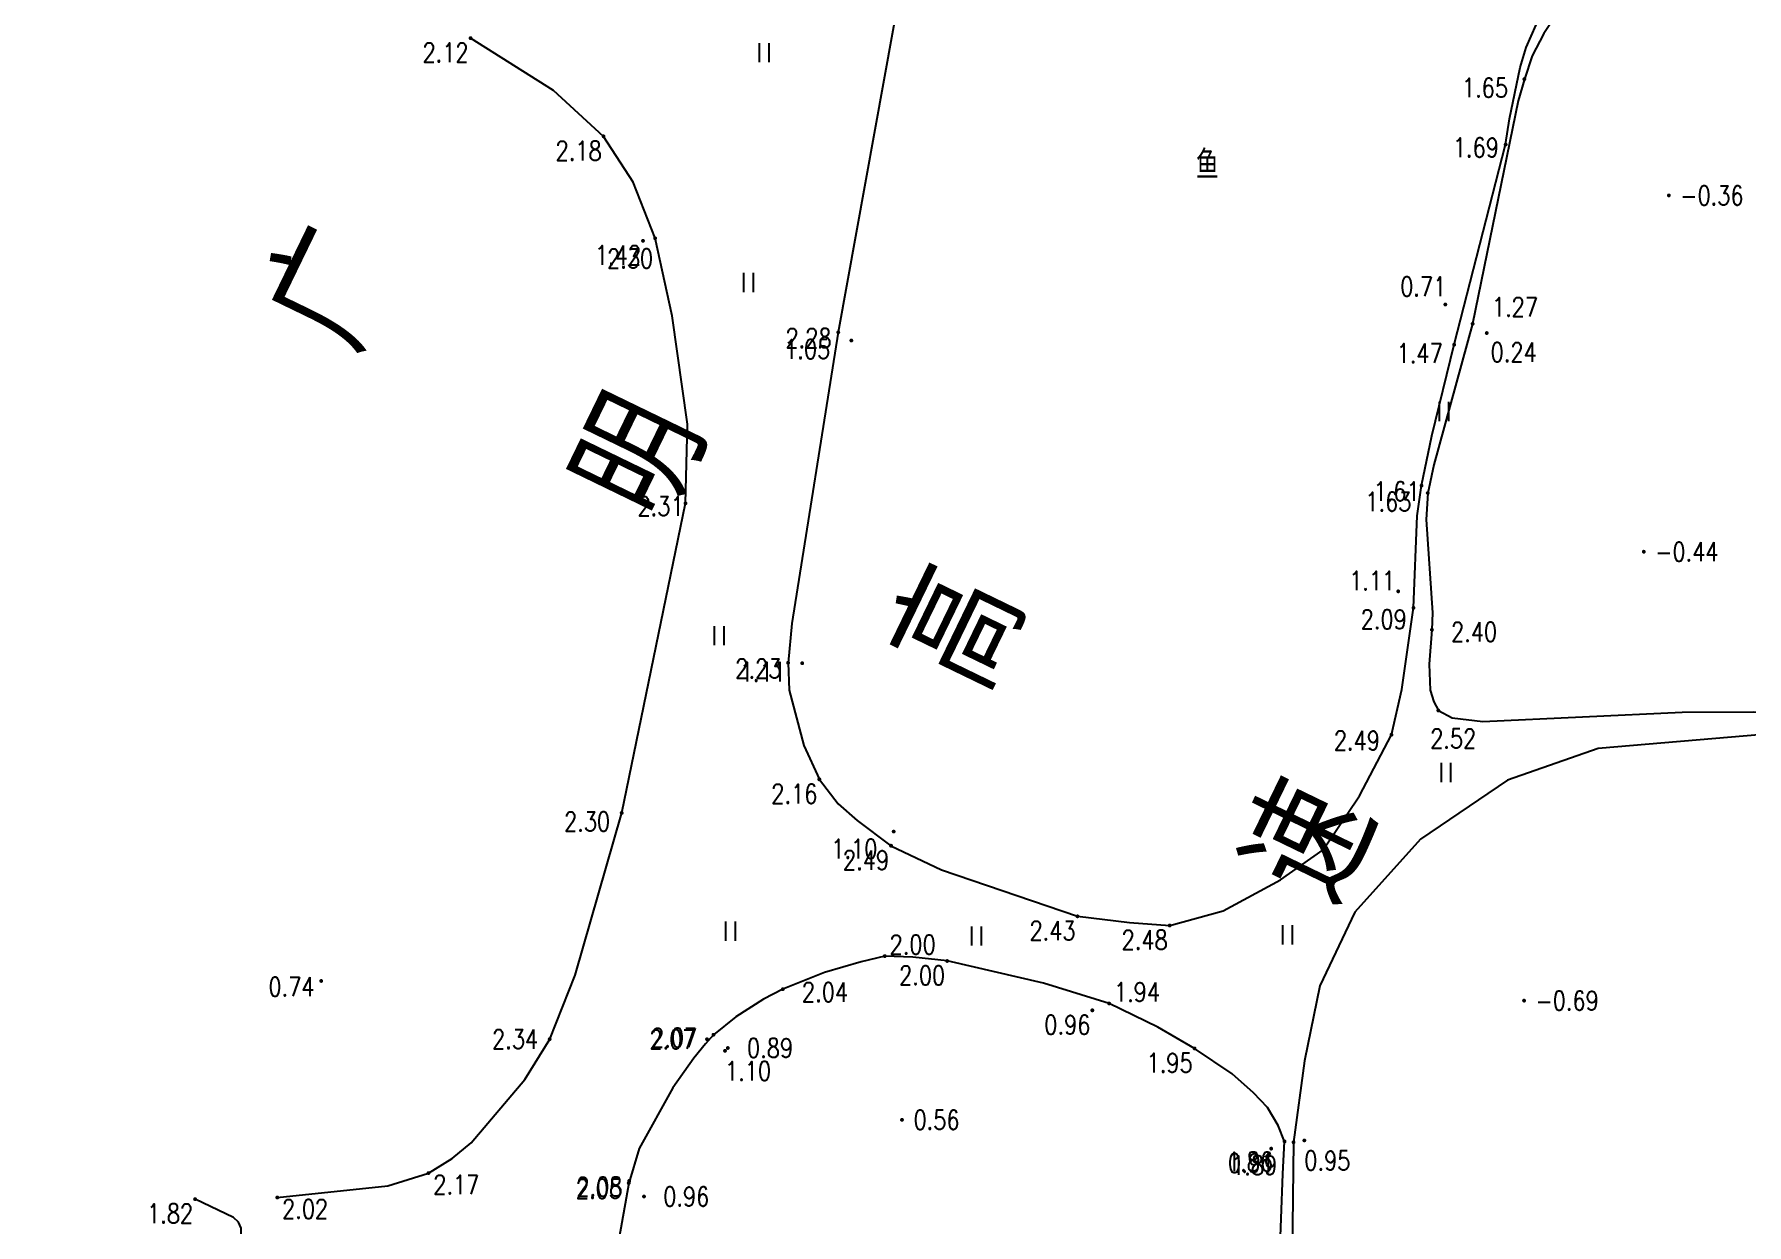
# Model space of a CAD drawing. Extents: x 500064 to 501389, y 2542464 to 2545400.
# Drawn here: x 500636.2 to 500725.4, y 2543759.3 to 2543821.3 of the extents above; entities that cross this region are included whole.
import ezdxf
from ezdxf.enums import TextEntityAlignment as Align

# ---------------------------------------------------------------- set-up
doc = ezdxf.new("R2010")
doc.units = 0
doc.header["$LTSCALE"] = 0.5
doc.layers.get('0').update_dxf_attribs({"linetype": 'CONTINUOUS', "lineweight": 5})
for name, color, linetype in [('0-文字', 7, 'CONTINUOUS'), ('GCD', 8, 'CONTINUOUS'), ('地形图', 8, 'CONTINUOUS')]:
    doc.layers.add(name, color=color, linetype=linetype)
doc.styles.add('HZ', font='romans.shx', dxfattribs={"width": 0.8, "bigfont": 'hztxt.shx'})
doc.styles.get("Standard").update_dxf_attribs({"font": 'simplex1.shx', "width": 0.7, "bigfont": 'hztxt.shx'})
doc.linetypes.add('10421', pattern='A,2,[150,AAA.SHX,S=1,R=0,X=0,Y=1],1e-11', length=2)

# ---------------------------------------------------------------- blocks, each defined once
blk = doc.blocks.new('GC200')
at = {"linetype": 'Continuous', "const_width": 0.2, "flags": 128}
blk.add_lwpolyline([(-0.1, 0, 1), (0.1, 0, 1)], format="xyb", close=True, dxfattribs=at)
blk = doc.blocks.new('gc121')
for p, q in [((-0.5, -1), (-0.5, 1)), ((0.5, -1), (0.5, 1))]:
    blk.add_line(p, q)

msp = doc.modelspace()

# ---------------------------------------------------------------- linework, layer by layer
at = {"layer": '地形图', "linetype": '10421', "flags": 128}
for points in [[(500782.837, 2543908.519), (500769.267, 2543914.156), (500759.448, 2543918.218), (500747.754, 2543922.636), (500731.638, 2543928.238), (500723.025, 2543931.205), (500718.091, 2543932.677), (500714.309, 2543933.416), (500710.854, 2543933.908), (500705.394, 2543933.718), (500704.586, 2543933.567), (500704.036, 2543933.345), (500703.351, 2543932.803), (500702.931, 2543932.236), (500699.34, 2543925.43), (500698.681, 2543923.504), (500698.329, 2543921.661), (500697.882, 2543915.109), (500697.503, 2543912.896), (500696.412, 2543910.968), (500696.412, 2543910.968), (500695.996, 2543909.971), (500695.626, 2543908.937), (500692.709, 2543898.328), (500692.494, 2543897.826), (500692.126, 2543897.393), (500691.791, 2543897.228), (500691.385, 2543897.161), (500688.865, 2543898.289), (500688.534, 2543898.318), (500688.314, 2543898.228), (500688.094, 2543898.059), (500687.957, 2543897.72), (500686.676, 2543894.787), (500686.137, 2543892.95), (500682.554, 2543876.417), (500680.625, 2543868.606), (500680.552, 2543867.873), (500680.527, 2543866.936), (500680.698, 2543865.124), (500682.727, 2543859.589), (500684.146, 2543853.685), (500684.282, 2543853.434), (500684.408, 2543853.246), (500684.748, 2543853.19), (500685.177, 2543853.325), (500686.2, 2543854.046), (500686.519, 2543854.161), (500686.813, 2543854.174), (500687.028, 2543854.131), (500687.274, 2543854.03), (500689.014, 2543852.719), (500689.126, 2543852.515), (500689.157, 2543852.273), (500689.14, 2543851.86), (500688.824, 2543851.52), (500688.784, 2543851.339), (500688.943, 2543851.137), (500690.061, 2543850.526), (500694.718, 2543848.384), (500698.217, 2543846.85), (500701.658, 2543845.59), (500706.487, 2543844.06), (500708.414, 2543843.56), (500711.042, 2543842.943), (500712.149, 2543842.569), (500713.198, 2543841.978), (500715.468, 2543840.063), (500716.166, 2543839.618), (500718.788, 2543838.246), (500719.556, 2543838.034), (500720.098, 2543837.957), (500720.683, 2543838.182), (500721.777, 2543839.268), (500721.989, 2543839.406), (500722.214, 2543839.465), (500722.534, 2543839.325), (500723.074, 2543838.856), (500723.144, 2543838.557), (500723.099, 2543838.203), (500722.168, 2543836.854), (500722.022, 2543836.307), (500722.142, 2543835.721), (500722.898, 2543834.415), (500723.107, 2543833.603), (500723.034, 2543833.074), (500722.849, 2543832.56), (500720.732, 2543828.454), (500719.81, 2543826.954), (500715.983, 2543822.988), (500715.399, 2543822.275), (500714.785, 2543821.366), (500714.171, 2543820.203), (500713.769, 2543819), (500713.447, 2543817.861), (500711.077, 2543806.253), (500709.061, 2543798.909), (500708.737, 2543797.435), (500708.659, 2543796.053), (500708.982, 2543791.195), (500708.956, 2543790.31), (500708.819, 2543788.518), (500708.858, 2543787.16), (500709.059, 2543786.558), (500709.29, 2543786.106), (500710.006, 2543785.717), (500711.614, 2543785.53), (500721.985, 2543786.026), (500725.684, 2543786.032), (500728.96, 2543785.823), (500730.891, 2543785.62), (500732.685, 2543785.311), (500733.942, 2543784.974), (500734.84, 2543784.623), (500741.462, 2543780.571), (500742.293, 2543779.925), (500743.017, 2543779.257), (500743.986, 2543777.996), (500745.283, 2543776.801), (500746.93, 2543775.811), (500750.254, 2543774.151), (500751.961, 2543773.577), (500760.078, 2543771.712), (500763.514, 2543770.807), (500764.925, 2543770.597), (500766.606, 2543770.408), (500772.834, 2543770.224), (500774.212, 2543770.319), (500777.615, 2543771.127), (500778.264, 2543771.169), (500779.036, 2543771.175), (500779.912, 2543770.964), (500780.304, 2543770.936), (500781.199, 2543771.1), (500783.614, 2543771.535), (500784.069, 2543771.765), (500784.49, 2543772.065), (500784.957, 2543772.577), (500785.294, 2543773.071), (500790.547, 2543783.684), (500792.054, 2543786.357), (500794.851, 2543790.521), (500795.465, 2543791.814), (500795.635, 2543792.569), (500795.727, 2543793.631), (500795.438, 2543794.233), (500794.82, 2543794.75), (500792.948, 2543795.171), (500792.798, 2543795.312), (500792.74, 2543795.437), (500792.745, 2543795.715), (500792.855, 2543795.954), (500795.917, 2543800.986), (500802.525, 2543813.48), (500803.517, 2543815.748), (500803.846, 2543817.688), (500803.975, 2543820.637), (500804.441, 2543824.387), (500804.695, 2543825.516), (500805.172, 2543827.455), (500811.764, 2543850.604), (500812.601, 2543853.513), (500817.328, 2543866.853), (500817.801, 2543868.77), (500817.657, 2543870.104), (500817.288, 2543871.053), (500815.749, 2543872.431), (500814.698, 2543873.094), (500810.743, 2543874.302), (500797.755, 2543877.778), (500795.376, 2543878.551), (500794.125, 2543879.295), (500793.424, 2543880.265), (500793.37, 2543881.614), (500793.505, 2543883.191), (500793.773, 2543891.762), (500793.495, 2543894.489), (500793.139, 2543896.894), (500790.282, 2543902.612), (500789.191, 2543904.296), (500788.009, 2543905.52), (500786.576, 2543906.451)], [(500683.421, 2543777.802), (500690.497, 2543775.382), (500693.208, 2543775.065), (500695.297, 2543774.904), (500698.083, 2543775.66), (500701.063, 2543777.291), (500703.284, 2543778.854), (500705.179, 2543781.657), (500706.848, 2543784.842), (500707.396, 2543787.194), (500707.997, 2543791.453), (500708.195, 2543796.24), (500708.415, 2543797.824), (500708.943, 2543800.418), (500710.116, 2543805.165), (500712.796, 2543815.584), (500712.99, 2543816.926), (500713.547, 2543819.606), (500713.866, 2543820.643), (500714.385, 2543821.816), (500714.619, 2543822.662), (500714.619, 2543822.662), (500715.86, 2543827.829), (500716.276, 2543830.076), (500716.354, 2543831.818), (500716.231, 2543833.813), (500715.781, 2543836.763), (500715.58, 2543837.691), (500714.832, 2543838.994), (500714.126, 2543839.721), (500713.459, 2543840.165), (500710.994, 2543841.231), (500699.344, 2543845.328), (500698.125, 2543845.482), (500696.664, 2543845.519), (500695.356, 2543845.392), (500693.728, 2543845.109), (500691.71, 2543844.328), (500689.726, 2543843.458), (500688.024, 2543842.515), (500686.801, 2543841.577), (500686.039, 2543840.758), (500685.342, 2543839.074), (500682.23, 2543828.046), (500681.345, 2543824.131), (500678.037, 2543805.806), (500675.611, 2543790.638), (500675.425, 2543788.589), (500675.478, 2543787.168), (500676.237, 2543784.273), (500677.051, 2543782.518), (500678.028, 2543781.246), (500679.021, 2543780.372), (500680.783, 2543779.062)], [(500706.529, 2543720.979), (500708.174, 2543720.499), (500709.745, 2543720.177), (500720.746, 2543719.883), (500722.586, 2543719.769), (500726.647, 2543719.513), (500732.644, 2543719.164), (500735.919, 2543718.846), (500738.058, 2543718.589), (500743.408, 2543717.631), (500744.995, 2543717.413), (500746.995, 2543717.201), (500760.419, 2543716.522), (500763.621, 2543716.181), (500769.344, 2543715.367), (500772.08, 2543715.103), (500772.748, 2543715.047), (500775.744, 2543715.105), (500778.164, 2543715.136), (500781.92, 2543715.039), (500784.234, 2543714.894), (500787, 2543714.575), (500787.895, 2543714.373), (500790.184, 2543713.683), (500791.043, 2543713.628), (500791.708, 2543713.781), (500792.15, 2543713.917), (500793.549, 2543714.617), (500794.534, 2543715.245), (500795.468, 2543716.071), (500796.661, 2543717.913), (500797.732, 2543720.091), (500798.372, 2543722.062), (500799.374, 2543727.125), (500800.126, 2543729.72), (500800.858, 2543732.095), (500803.447, 2543737.175), (500803.892, 2543738.504), (500804.137, 2543739.393), (500804.163, 2543740.655), (500804.022, 2543741.342), (500803.417, 2543742.995), (500803.246, 2543743.756), (500803.486, 2543750.691), (500803.476, 2543753.099), (500803.333, 2543755.106), (500803.006, 2543758.988), (500801.799, 2543760.973), (500800.188, 2543762.985), (500798.626, 2543764.274), (500795.442, 2543766.112), (500791.489, 2543768.134), (500788.471, 2543769.48), (500786.047, 2543770.907), (500785.534, 2543771.145), (500785.248, 2543771.214), (500784.991, 2543771.265), (500784.531, 2543771.256), (500784.049, 2543771.205), (500780.566, 2543770.502), (500777.837, 2543770.36), (500776.815, 2543770.187), (500776.335, 2543770.037), (500776.061, 2543769.914), (500775.536, 2543769.527), (500774.206, 2543767.977), (500773.884, 2543767.775), (500773.604, 2543767.688), (500773.051, 2543767.682), (500772.585, 2543767.729), (500755.788, 2543771.432), (500753.106, 2543772.135), (500749.477, 2543773.358), (500747.533, 2543774.108), (500745.86, 2543774.842), (500743.173, 2543776.386), (500742.52, 2543777.176), (500741.244, 2543779.813), (500740.76, 2543780.342), (500739.958, 2543780.89), (500736.777, 2543782.714), (500735.567, 2543783.254), (500734.871, 2543783.505), (500730.206, 2543784.607), (500728.934, 2543784.815), (500727.916, 2543784.906), (500726.198, 2543784.855), (500717.617, 2543784.129), (500712.892, 2543782.483), (500708.354, 2543779.408), (500704.932, 2543775.605), (500703.125, 2543771.764), (500702.321, 2543767.851), (500701.748, 2543763.612), (500701.6, 2543752.054), (500701.232, 2543748.217), (500700.381, 2543742.743), (500698.005, 2543732.182), (500697.874, 2543731.287), (500697.885, 2543730.639), (500697.99, 2543729.51), (500698.254, 2543728.338), (500698.633, 2543727.528), (500699.554, 2543726.418), (500699.942, 2543725.09), (500700.158, 2543724.447), (500700.715, 2543723.963), (500701.083, 2543723.681), (500701.833, 2543723.209), (500703.609, 2543722.202), (500704.511, 2543721.793)], [(500663.66, 2543741.227), (500662.974, 2543733.681), (500663.29, 2543718.121), (500663.504, 2543716.435), (500663.688, 2543716.041), (500663.925, 2543715.737), (500664.45, 2543715.602), (500666.085, 2543715.399), (500668.023, 2543715.212), (500669.652, 2543715.226), (500673.605, 2543715.712), (500677.91, 2543716.601), (500680.326, 2543717.556), (500682.457, 2543718.582), (500686.733, 2543722.006), (500687.629, 2543722.661), (500688.585, 2543723.134), (500689.719, 2543723.633), (500691.794, 2543724.368), (500692.551, 2543724.776), (500693.564, 2543725.596), (500694.573, 2543726.725), (500695.312, 2543727.699), (500696.114, 2543729.243), (500696.654, 2543730.65), (500697.48, 2543733.493), (500698.796, 2543739.494), (500700.403, 2543747.664), (500700.468, 2543748.547), (500700.165, 2543748.997), (500700.601, 2543752.231), (500701.023, 2543757.313), (500701.193, 2543761.963), (500701.28, 2543763.652), (500700.948, 2543764.486), (500700.387, 2543765.416), (500699.665, 2543766.194), (500698.546, 2543767.178), (500696.593, 2543768.499), (500694.68, 2543769.614), (500692.144, 2543770.843), (500688.733, 2543771.894), (500683.706, 2543773.055), (500681.914, 2543773.259), (500680.461, 2543773.309), (500679.224, 2543773.016), (500677.328, 2543772.456), (500675.148, 2543771.585), (500674.15, 2543771.064), (500672.7, 2543770.143), (500671.537, 2543769.212), (500671.116, 2543768.735), (500670.511, 2543767.991), (500669.428, 2543766.44), (500667.662, 2543763.28), (500667.123, 2543761.483), (500665.749, 2543753.777)]]:
    msp.add_lwpolyline(points, close=True, dxfattribs=at)
for points in [[(500860.343, 2543851.928), (500860.047, 2543848.173), (500860.224, 2543843.871), (500860.586, 2543841.436), (500861.444, 2543839.235), (500862.157, 2543836.826), (500862.338, 2543834.809), (500861.901, 2543832.451), (500860.911, 2543830.439), (500859.128, 2543827.609), (500851.893, 2543817.011), (500850.945, 2543815.282), (500850.008, 2543813.394), (500847.518, 2543806.489), (500847.098, 2543805.734), (500846.64, 2543805.158), (500845.603, 2543804.195), (500844.63, 2543803.65), (500843.912, 2543803.41), (500843.033, 2543803.431), (500841.899, 2543803.694), (500838.886, 2543804.666), (500837.358, 2543805.028), (500836.219, 2543805.211), (500835.198, 2543805.278), (500833.319, 2543805.204), (500832.559, 2543805.261), (500831.069, 2543805.446), (500823.29, 2543806.657), (500820.881, 2543807.2), (500817.506, 2543808.162), (500813.685, 2543809.652), (500811.133, 2543811.063), (500810.562, 2543811.189), (500809.059, 2543811.24), (500806.627, 2543811.101), (500804.968, 2543810.83), (500804.108, 2543810.524), (500803.544, 2543810.028), (500802.875, 2543809.264), (500802.289, 2543808.208), (500801.898, 2543807.177), (500801.711, 2543806.174), (500801.722, 2543805.504), (500802.184, 2543804.167), (500802.293, 2543803.494), (500802.284, 2543802.744), (500802.173, 2543802.052), (500802.121, 2543801.759), (500802.038, 2543801.542), (500801.778, 2543801.351), (500798.924, 2543800.552), (500798.309, 2543800.226), (500798.148, 2543800.084), (500798.065, 2543799.938), (500797.985, 2543799.517), (500798.448, 2543797.098), (500798.544, 2543796.806), (500798.733, 2543796.507), (500798.851, 2543796.454), (500799.025, 2543796.436), (500799.182, 2543796.474), (500799.312, 2543796.541), (500800.273, 2543797.618), (500800.469, 2543797.754), (500800.737, 2543797.895), (500801.053, 2543797.953), (500801.388, 2543797.941), (500804.649, 2543797.386), (500805.832, 2543797.09), (500809.789, 2543795.991), (500814.45, 2543794.43), (500819.265, 2543792.747), (500823.708, 2543790.935), (500830.01, 2543788.428), (500830.42, 2543788.161), (500830.684, 2543787.752), (500830.717, 2543787.25), (500830.635, 2543786.574), (500828.876, 2543781.625), (500824.671, 2543771.397), (500823.392, 2543767.802), (500820.356, 2543759.78), (500819.801, 2543757.665), (500819.636, 2543756.3), (500819.695, 2543755.201), (500819.926, 2543753.871), (500820.289, 2543752.135), (500820.164, 2543750.426), (500819.733, 2543748.326), (500814.277, 2543735.818), (500812.157, 2543730.812), (500810.77, 2543727.398), (500810.197, 2543726.096), (500804.923, 2543715.593), (500801.135, 2543708.145), (500800.056, 2543706.559), (500799.568, 2543706.249), (500798.843, 2543705.997), (500797.404, 2543705.787), (500796.77, 2543705.817), (500796.121, 2543705.928), (500789.994, 2543708.502), (500787.543, 2543709.301), (500781.647, 2543711.482), (500775.489, 2543713.089), (500771.585, 2543714.053), (500760.307, 2543715.899), (500759.63, 2543715.908), (500759.318, 2543715.773), (500759.19, 2543715.596), (500759.132, 2543715.308), (500758.909, 2543712.025), (500758.852, 2543710.191), (500758.616, 2543704.913), (500758.641, 2543703.982), (500758.815, 2543703.42), (500759.291, 2543702.774), (500759.912, 2543702.198), (500760.502, 2543701.735), (500762.052, 2543700.977), (500767.871, 2543698.438), (500770.746, 2543697.33), (500775.392, 2543695.692), (500776.018, 2543695.527), (500776.429, 2543695.584), (500777.993, 2543696.026), (500778.308, 2543696.078), (500778.564, 2543696.038), (500778.801, 2543695.977), (500786.589, 2543693.437), (500788.881, 2543692.619), (500791.081, 2543691.701), (500793.057, 2543690.679), (500793.256, 2543690.443), (500793.444, 2543690.116), (500793.597, 2543689.678), (500793.583, 2543689.13), (500793.424, 2543688.696), (500792.696, 2543687.458), (500792.27, 2543686.532), (500789.308, 2543677.158), (500787.385, 2543672.284), (500786.233, 2543668.935), (500784.592, 2543662.504), (500783.42, 2543656.342), (500783.174, 2543653.102), (500783.306, 2543649.457), (500783.549, 2543647.984), (500784.91, 2543643.685), (500785.566, 2543641.799), (500786.043, 2543639.398), (500786.337, 2543637.109), (500786.169, 2543630.304), (500786.054, 2543629.794), (500785.868, 2543629.496), (500785.369, 2543629.434), (500784.87, 2543629.534), (500782.302, 2543630.056), (500780.179, 2543630.601), (500776.162, 2543631.868), (500773.51, 2543632.933), (500768.622, 2543635.33), (500764.488, 2543637.161), (500762.961, 2543637.683), (500760.591, 2543638.221), (500758.572, 2543638.617), (500757.477, 2543638.755), (500756.614, 2543638.711), (500754.644, 2543637.464), (500753.951, 2543637.222), (500749.75, 2543637.4), (500747.868, 2543637.509), (500747.238, 2543637.413), (500746.88, 2543637.207), (500746.726, 2543637.013), (500746.522, 2543636.579), (500746.314, 2543635.787), (500746.138, 2543635.303), (500745.946, 2543635.058), (500741.716, 2543632.814), (500739.79, 2543631.823), (500734.266, 2543628.917), (500733.774, 2543628.751), (500733.273, 2543628.674), (500733.04, 2543628.823), (500732.916, 2543629.01), (500732.441, 2543630.626), (500732.355, 2543630.78), (500732.197, 2543630.906), (500731.749, 2543631.013), (500731.241, 2543631.002), (500724.288, 2543630.447), (500712.949, 2543630.645), (500711.325, 2543630.634), (500700.435, 2543629.704), (500690.727, 2543628.745), (500688.358, 2543628.605), (500683.424, 2543628.311), (500679.368, 2543628.16), (500675.508, 2543628.369), (500672.672, 2543628.904), (500670.448, 2543629.513), (500669.135, 2543630.089), (500666.228, 2543631.331), (500663.88, 2543632.429), (500662.231, 2543633.593), (500661.28, 2543634.705), (500660.618, 2543636.077), (500659.469, 2543640.107), (500658.985, 2543641.512), (500658.469, 2543642.778), (500656.226, 2543646.444), (500655.177, 2543647.656), (500648.572, 2543653.759), (500648.131, 2543654.519), (500647.792, 2543655.337), (500647.668, 2543656.082), (500647.599, 2543656.926), (500648.349, 2543665.451), (500648.591, 2543668.017), (500648.598, 2543669.946), (500648.074, 2543678.756), (500648.063, 2543679.504), (500648.153, 2543680.673), (500648.66, 2543685.231), (500649.522, 2543690.364), (500649.605, 2543691.42), (500649.602, 2543692.247), (500649.394, 2543692.709), (500649.152, 2543693.058), (500639.722, 2543698.395), (500639.047, 2543698.96), (500638.606, 2543699.429), (500638.363, 2543700.114), (500638.123, 2543701.005), (500637.19, 2543705.892), (500637.056, 2543707.165), (500637.173, 2543709.494), (500637.972, 2543713.611), (500638.014, 2543714.168), (500637.897, 2543715.46), (500637.016, 2543719.21), (500636.885, 2543720.059), (500636.661, 2543722.165), (500636.162, 2543732.418), (500636.259, 2543733.964), (500636.438, 2543735.027), (500636.684, 2543735.902), (500637.752, 2543739.042), (500640.183, 2543744.392), (500644.069, 2543753.036), (500646.886, 2543758.268), (500646.946, 2543758.764), (500646.947, 2543759.128), (500646.805, 2543759.441), (500646.535, 2543759.695), (500644.538, 2543760.65)], [(500648.819, 2543760.733), (500654.572, 2543761.336), (500656.691, 2543762.003), (500657.933, 2543762.765), (500658.912, 2543763.585), (500661.706, 2543766.886), (500663.006, 2543768.985), (500664.336, 2543772.319), (500666.757, 2543780.767), (500670.082, 2543796.897), (500670.178, 2543801.014), (500669.39, 2543806.663), (500668.497, 2543810.703), (500667.363, 2543813.635), (500665.814, 2543816.015), (500663.197, 2543818.409), (500658.884, 2543821.131)]]:
    msp.add_lwpolyline(points, dxfattribs=at)

# ---------------------------------------------------------------- block references
at = {"layer": '地形图', "linetype": 'Continuous'}
ref = msp.add_blockref('GC200', (500658.884, 2543821.131, 2.12), dxfattribs=dict(at, xscale=0.5, yscale=0.5, zscale=0.5))
ref.add_attrib('height', '2.12', dxfattribs={"layer": 'GCD', "linetype": 'Continuous', "height": 1, "style": 'HZ', "width": 0.8}).set_placement((500656.384, 2543820.381, 2.12), align=Align.MIDDLE_LEFT)
at = {"layer": '地形图', "linetype": 'Continuous', "xscale": 0.5, "yscale": 0.5}
for p in [(500674.181, 2543820.373), (500673.369, 2543808.404), (500709.594, 2543801.676), (500671.848, 2543790.006), (500709.696, 2543782.87), (500672.432, 2543774.61), (500685.25, 2543774.356), (500701.44, 2543774.42)]:
    msp.add_blockref('gc121', p, dxfattribs=at)
at = {"layer": '地形图', "linetype": 'Continuous'}
ref = msp.add_blockref('GC200', (500713.769, 2543819, 1.648), dxfattribs=dict(at, xscale=0.5, yscale=0.5, zscale=0.5))
ref.add_attrib('height', '1.65', dxfattribs={"layer": 'GCD', "linetype": 'Continuous', "height": 1, "style": 'HZ', "width": 0.8}).set_placement((500710.519, 2543818.55, 1.65), align=Align.MIDDLE_LEFT)
ref = msp.add_blockref('GC200', (500665.814, 2543816.015, 2.183), dxfattribs=dict(at, xscale=0.5, yscale=0.5, zscale=0.5))
ref.add_attrib('height', '2.18', dxfattribs={"layer": 'GCD', "linetype": 'Continuous', "height": 1, "style": 'HZ', "width": 0.8}).set_placement((500663.314, 2543815.265, 2.18), align=Align.MIDDLE_LEFT)
ref = msp.add_blockref('GC200', (500712.796, 2543815.584, 1.689), dxfattribs=dict(at, xscale=0.5, yscale=0.5, zscale=0.5))
ref.add_attrib('height', '1.69', dxfattribs={"layer": 'GCD', "linetype": 'Continuous', "height": 1, "style": 'HZ', "width": 0.8}).set_placement((500710.046, 2543815.434, 1.69), align=Align.MIDDLE_LEFT)
ref = msp.add_blockref('GC200', (500721.295, 2543812.937, -0.36), dxfattribs=dict(at, xscale=0.5, yscale=0.5, zscale=0.5))
ref.add_attrib('height', '-0.36', dxfattribs={"layer": 'GCD', "linetype": 'Continuous', "height": 1, "style": 'HZ', "width": 0.8}).set_placement((500721.895, 2543812.937, -0.36), align=Align.MIDDLE_LEFT)
ref = msp.add_blockref('GC200', (500667.867, 2543810.575, 1.415), dxfattribs=dict(at, xscale=0.5, yscale=0.5, zscale=0.5))
ref.add_attrib('height', '1.42', dxfattribs={"layer": 'GCD', "linetype": 'Continuous', "height": 1, "style": 'HZ', "width": 0.8}).set_placement((500665.367, 2543809.825, 1.42), align=Align.MIDDLE_LEFT)
ref = msp.add_blockref('GC200', (500668.497, 2543810.703, 2.297), dxfattribs=dict(at, xscale=0.5, yscale=0.5, zscale=0.5))
ref.add_attrib('height', '2.30', dxfattribs={"layer": 'GCD', "linetype": 'Continuous', "height": 1, "style": 'HZ', "width": 0.8}).set_placement((500665.997, 2543809.653, 2.3), align=Align.MIDDLE_LEFT)
ref = msp.add_blockref('GC200', (500709.653, 2543807.257, 0.714), dxfattribs=dict(at, xscale=0.5, yscale=0.5, zscale=0.5))
ref.add_attrib('height', '0.71', dxfattribs={"layer": 'GCD', "linetype": 'Continuous', "height": 1, "style": 'HZ', "width": 0.8}).set_placement((500707.302, 2543808.19, 0.71), align=Align.MIDDLE_LEFT)
ref = msp.add_blockref('GC200', (500711.077, 2543806.253, 1.273), dxfattribs=dict(at, xscale=0.5, yscale=0.5, zscale=0.5))
ref.add_attrib('height', '1.27', dxfattribs={"layer": 'GCD', "linetype": 'Continuous', "height": 1, "style": 'HZ', "width": 0.8}).set_placement((500712.08, 2543807.123, 1.27), align=Align.MIDDLE_LEFT)
ref = msp.add_blockref('GC200', (500678.037, 2543805.806, 2.28), dxfattribs=dict(at, xscale=0.5, yscale=0.5, zscale=0.5))
ref.add_attrib('height', '2.28', dxfattribs={"layer": 'GCD', "linetype": 'Continuous', "height": 1, "style": 'HZ', "width": 0.8}).set_placement((500675.287, 2543805.506, 2.28), align=Align.MIDDLE_LEFT)
ref = msp.add_blockref('GC200', (500678.719, 2543805.379, 1.045), dxfattribs=dict(at, xscale=0.5, yscale=0.5, zscale=0.5))
ref.add_attrib('height', '1.05', dxfattribs={"layer": 'GCD', "linetype": 'Continuous', "height": 1, "style": 'HZ', "width": 0.8}).set_placement((500675.219, 2543804.929, 1.05), align=Align.MIDDLE_LEFT)
ref = msp.add_blockref('GC200', (500710.116, 2543805.165, 1.472), dxfattribs=dict(at, xscale=0.5, yscale=0.5, zscale=0.5))
ref.add_attrib('height', '1.47', dxfattribs={"layer": 'GCD', "linetype": 'Continuous', "height": 1, "style": 'HZ', "width": 0.8}).set_placement((500707.116, 2543804.715, 1.47), align=Align.MIDDLE_LEFT)
ref = msp.add_blockref('GC200', (500711.811, 2543805.768, 0.243), dxfattribs=dict(at, xscale=0.5, yscale=0.5, zscale=0.5))
ref.add_attrib('height', '0.24', dxfattribs={"layer": 'GCD', "linetype": 'Continuous', "height": 1, "style": 'HZ', "width": 0.8}).set_placement((500712.014, 2543804.769, 0.243), align=Align.MIDDLE_LEFT)
ref = msp.add_blockref('GC200', (500708.415, 2543797.824, 1.61), dxfattribs=dict(at, xscale=0.5, yscale=0.5, zscale=0.5))
ref.add_attrib('height', '1.61', dxfattribs={"layer": 'GCD', "linetype": 'Continuous', "height": 1, "style": 'HZ', "width": 0.8}).set_placement((500705.915, 2543797.524, 1.61), align=Align.MIDDLE_LEFT)
ref = msp.add_blockref('GC200', (500670.082, 2543796.897, 2.306), dxfattribs=dict(at, xscale=0.5, yscale=0.5, zscale=0.5))
ref.add_attrib('height', '2.31', dxfattribs={"layer": 'GCD', "linetype": 'Continuous', "height": 1, "style": 'HZ', "width": 0.8}).set_placement((500667.582, 2543796.747, 2.31), align=Align.MIDDLE_LEFT)
ref = msp.add_blockref('GC200', (500708.737, 2543797.435, 1.63), dxfattribs=dict(at, xscale=0.5, yscale=0.5, zscale=0.5))
ref.add_attrib('height', '1.63', dxfattribs={"layer": 'GCD', "linetype": 'Continuous', "height": 1, "style": 'HZ', "width": 0.8}).set_placement((500705.487, 2543796.985, 1.63), align=Align.MIDDLE_LEFT)
ref = msp.add_blockref('GC200', (500719.99, 2543794.376, -0.44), dxfattribs=dict(at, xscale=0.5, yscale=0.5, zscale=0.5))
ref.add_attrib('height', '-0.44', dxfattribs={"layer": 'GCD', "linetype": 'Continuous', "height": 1, "style": 'HZ', "width": 0.8}).set_placement((500720.59, 2543794.376, -0.44), align=Align.MIDDLE_LEFT)
ref = msp.add_blockref('GC200', (500707.202, 2543792.312, 1.113), dxfattribs=dict(at, xscale=0.5, yscale=0.5, zscale=0.5))
ref.add_attrib('height', '1.11', dxfattribs={"layer": 'GCD', "linetype": 'Continuous', "height": 1, "style": 'HZ', "width": 0.8}).set_placement((500704.643, 2543792.866, 1.11), align=Align.MIDDLE_LEFT)
ref = msp.add_blockref('GC200', (500707.997, 2543791.453, 2.088), dxfattribs=dict(at, xscale=0.5, yscale=0.5, zscale=0.5))
ref.add_attrib('height', '2.09', dxfattribs={"layer": 'GCD', "linetype": 'Continuous', "height": 1, "style": 'HZ', "width": 0.8}).set_placement((500705.247, 2543790.853, 2.09), align=Align.MIDDLE_LEFT)
ref = msp.add_blockref('GC200', (500708.956, 2543790.31, 2.398), dxfattribs=dict(at, xscale=0.5, yscale=0.5, zscale=0.5))
ref.add_attrib('height', '2.40', dxfattribs={"layer": 'GCD', "linetype": 'Continuous', "height": 1, "style": 'HZ', "width": 0.8}).set_placement((500709.951, 2543790.198, 2.4), align=Align.MIDDLE_LEFT)
ref = msp.add_blockref('GC200', (500675.425, 2543788.589, 2.232), dxfattribs=dict(at, xscale=0.5, yscale=0.5, zscale=0.5))
ref.add_attrib('height', '2.23', dxfattribs={"layer": 'GCD', "linetype": 'Continuous', "height": 1, "style": 'HZ', "width": 0.8}).set_placement((500672.675, 2543788.289, 2.23), align=Align.MIDDLE_LEFT)
ref = msp.add_blockref('GC200', (500676.16, 2543788.567, 1.108), dxfattribs=dict(at, xscale=0.5, yscale=0.5, zscale=0.5))
ref.add_attrib('height', '1.11', dxfattribs={"layer": 'GCD', "linetype": 'Continuous', "height": 1, "style": 'HZ', "width": 0.8}).set_placement((500672.91, 2543788.117, 1.11), align=Align.MIDDLE_LEFT)
ref = msp.add_blockref('GC200', (500709.29, 2543786.106, 2.521), dxfattribs=dict(at, xscale=0.5, yscale=0.5, zscale=0.5))
ref.add_attrib('height', '2.52', dxfattribs={"layer": 'GCD', "linetype": 'Continuous', "height": 1, "style": 'HZ', "width": 0.8}).set_placement((500708.865, 2543784.641, 2.521), align=Align.MIDDLE_LEFT)
ref = msp.add_blockref('GC200', (500706.848, 2543784.842, 2.486), dxfattribs=dict(at, xscale=0.5, yscale=0.5, zscale=0.5))
ref.add_attrib('height', '2.49', dxfattribs={"layer": 'GCD', "linetype": 'Continuous', "height": 1, "style": 'HZ', "width": 0.8}).set_placement((500703.848, 2543784.542, 2.49), align=Align.MIDDLE_LEFT)
ref = msp.add_blockref('GC200', (500677.051, 2543782.518, 2.162), dxfattribs=dict(at, xscale=0.5, yscale=0.5, zscale=0.5))
ref.add_attrib('height', '2.16', dxfattribs={"layer": 'GCD', "linetype": 'Continuous', "height": 1, "style": 'HZ', "width": 0.8}).set_placement((500674.551, 2543781.768, 2.16), align=Align.MIDDLE_LEFT)
ref = msp.add_blockref('GC200', (500666.757, 2543780.767, 2.295), dxfattribs=dict(at, xscale=0.5, yscale=0.5, zscale=0.5))
ref.add_attrib('height', '2.30', dxfattribs={"layer": 'GCD', "linetype": 'Continuous', "height": 1, "style": 'HZ', "width": 0.8}).set_placement((500663.757, 2543780.317, 2.3), align=Align.MIDDLE_LEFT)
ref = msp.add_blockref('GC200', (500680.923, 2543779.797, 1.095), dxfattribs=dict(at, xscale=0.5, yscale=0.5, zscale=0.5))
ref.add_attrib('height', '1.10', dxfattribs={"layer": 'GCD', "linetype": 'Continuous', "height": 1, "style": 'HZ', "width": 0.8}).set_placement((500677.673, 2543778.897, 1.1), align=Align.MIDDLE_LEFT)
ref = msp.add_blockref('GC200', (500680.783, 2543779.062, 2.486), dxfattribs=dict(at, xscale=0.5, yscale=0.5, zscale=0.5))
ref.add_attrib('height', '2.49', dxfattribs={"layer": 'GCD', "linetype": 'Continuous', "height": 1, "style": 'HZ', "width": 0.8}).set_placement((500678.283, 2543778.312, 2.49), align=Align.MIDDLE_LEFT)
ref = msp.add_blockref('GC200', (500690.497, 2543775.382, 2.433), dxfattribs=dict(at, xscale=0.5, yscale=0.5, zscale=0.5))
ref.add_attrib('height', '2.43', dxfattribs={"layer": 'GCD', "linetype": 'Continuous', "height": 1, "style": 'HZ', "width": 0.8}).set_placement((500687.997, 2543774.632, 2.43), align=Align.MIDDLE_LEFT)
ref = msp.add_blockref('GC200', (500695.297, 2543774.904, 2.48), dxfattribs=dict(at, xscale=0.5, yscale=0.5, zscale=0.5))
ref.add_attrib('height', '2.48', dxfattribs={"layer": 'GCD', "linetype": 'Continuous', "height": 1, "style": 'HZ', "width": 0.8}).set_placement((500692.797, 2543774.154, 2.48), align=Align.MIDDLE_LEFT)
ref = msp.add_blockref('GC200', (500680.461, 2543773.309, 2), dxfattribs=dict(at, xscale=0.5, yscale=0.5, zscale=0.5))
ref.add_attrib('height', '2.00', dxfattribs={"layer": 'GCD', "linetype": 'Continuous', "height": 1, "style": 'HZ', "width": 0.8}).set_placement((500680.711, 2543773.909, 2), align=Align.MIDDLE_LEFT)
ref = msp.add_blockref('GC200', (500683.706, 2543773.055, 1.998), dxfattribs=dict(at, xscale=0.5, yscale=0.5, zscale=0.5))
ref.add_attrib('height', '2.00', dxfattribs={"layer": 'GCD', "linetype": 'Continuous', "height": 1, "style": 'HZ', "width": 0.8}).set_placement((500681.206, 2543772.305, 2), align=Align.MIDDLE_LEFT)
ref = msp.add_blockref('GC200', (500651.109, 2543772.015, 0.743), dxfattribs=dict(at, xscale=0.5, yscale=0.5, zscale=0.5))
ref.add_attrib('height', '0.74', dxfattribs={"layer": 'GCD', "linetype": 'Continuous', "height": 1, "style": 'HZ', "width": 0.8}).set_placement((500648.359, 2543771.715, 0.74), align=Align.MIDDLE_LEFT)
ref = msp.add_blockref('GC200', (500675.148, 2543771.585, 2.043), dxfattribs=dict(at, xscale=0.5, yscale=0.5, zscale=0.5))
ref.add_attrib('height', '2.04', dxfattribs={"layer": 'GCD', "linetype": 'Continuous', "height": 1, "style": 'HZ', "width": 0.8}).set_placement((500676.148, 2543771.435, 2.04), align=Align.MIDDLE_LEFT)
ref = msp.add_blockref('GC200', (500692.144, 2543770.843, 1.943), dxfattribs=dict(at, xscale=0.5, yscale=0.5, zscale=0.5))
ref.add_attrib('height', '1.94', dxfattribs={"layer": 'GCD', "linetype": 'Continuous', "height": 1, "style": 'HZ', "width": 0.8}).set_placement((500692.394, 2543771.443, 1.94), align=Align.MIDDLE_LEFT)
ref = msp.add_blockref('GC200', (500713.755, 2543770.99, -0.69), dxfattribs=dict(at, xscale=0.5, yscale=0.5, zscale=0.5))
ref.add_attrib('height', '-0.69', dxfattribs={"layer": 'GCD', "linetype": 'Continuous', "height": 1, "style": 'HZ', "width": 0.8}).set_placement((500714.355, 2543770.99, -0.69), align=Align.MIDDLE_LEFT)
ref = msp.add_blockref('GC200', (500691.269, 2543770.485, 0.961), dxfattribs=dict(at, xscale=0.5, yscale=0.5, zscale=0.5))
ref.add_attrib('height', '0.96', dxfattribs={"layer": 'GCD', "linetype": 'Continuous', "height": 1, "style": 'HZ', "width": 0.8}).set_placement((500688.769, 2543769.735, 0.96), align=Align.MIDDLE_LEFT)
ref = msp.add_blockref('GC200', (500663.006, 2543768.985, 2.344), dxfattribs=dict(at, xscale=0.5, yscale=0.5, zscale=0.5))
ref.add_attrib('height', '2.34', dxfattribs={"layer": 'GCD', "linetype": 'Continuous', "height": 1, "style": 'HZ', "width": 0.8}).set_placement((500660.006, 2543768.985, 2.34), align=Align.MIDDLE_LEFT)
ref = msp.add_blockref('GC200', (500671.201, 2543768.975, 2.068), dxfattribs=dict(at, xscale=0.5, yscale=0.5, zscale=0.5))
ref.add_attrib('height', '2.07', dxfattribs={"layer": 'GCD', "linetype": 'Continuous', "height": 1, "style": 'HZ', "width": 0.8}).set_placement((500668.201, 2543768.975, 2.07), align=Align.MIDDLE_LEFT)
ref = msp.add_blockref('GC200', (500671.537, 2543769.212, 2.072), dxfattribs=dict(at, xscale=0.5, yscale=0.5, zscale=0.5))
ref.add_attrib('height', '2.07', dxfattribs={"layer": 'GCD', "linetype": 'Continuous', "height": 1, "style": 'HZ', "width": 0.8}).set_placement((500668.287, 2543769.062, 2.07), align=Align.MIDDLE_LEFT)
ref = msp.add_blockref('GC200', (500672.285, 2543768.524, 0.888), dxfattribs=dict(at, xscale=0.5, yscale=0.5, zscale=0.5))
ref.add_attrib('height', '0.89', dxfattribs={"layer": 'GCD', "linetype": 'Continuous', "height": 1, "style": 'HZ', "width": 0.8}).set_placement((500673.285, 2543768.524, 0.89), align=Align.MIDDLE_LEFT)
ref = msp.add_blockref('GC200', (500696.593, 2543768.499, 1.95), dxfattribs=dict(at, xscale=0.5, yscale=0.5, zscale=0.5))
ref.add_attrib('height', '1.95', dxfattribs={"layer": 'GCD', "linetype": 'Continuous', "height": 1, "style": 'HZ', "width": 0.8}).set_placement((500694.093, 2543767.749, 1.95), align=Align.MIDDLE_LEFT)
ref = msp.add_blockref('GC200', (500672.138, 2543768.377, 1.101), dxfattribs=dict(at, xscale=0.5, yscale=0.5, zscale=0.5))
ref.add_attrib('height', '1.10', dxfattribs={"layer": 'GCD', "linetype": 'Continuous', "height": 1, "style": 'HZ', "width": 0.8}).set_placement((500672.138, 2543767.327, 1.1), align=Align.MIDDLE_LEFT)
ref = msp.add_blockref('GC200', (500681.355, 2543764.778, 0.56), dxfattribs=dict(at, xscale=0.5, yscale=0.5, zscale=0.5))
ref.add_attrib('height', '0.56', dxfattribs={"layer": 'GCD', "linetype": 'Continuous', "height": 1, "style": 'HZ', "width": 0.8}).set_placement((500681.955, 2543764.778, 0.56), align=Align.MIDDLE_LEFT)
ref = msp.add_blockref('GC200', (500700.586, 2543763.28, 0.909), dxfattribs=dict(at, xscale=0.5, yscale=0.5, zscale=0.5))
ref.add_attrib('height', '0.91', dxfattribs={"layer": 'GCD', "linetype": 'Continuous', "height": 1, "style": 'HZ', "width": 0.8}).set_placement((500698.336, 2543762.53, 0.91), align=Align.MIDDLE_LEFT)
ref = msp.add_blockref('GC200', (500701.28, 2543763.652, 1.862), dxfattribs=dict(at, xscale=0.5, yscale=0.5, zscale=0.5))
ref.add_attrib('height', '1.86', dxfattribs={"layer": 'GCD', "linetype": 'Continuous', "height": 1, "style": 'HZ', "width": 0.8}).set_placement((500698.28, 2543762.602, 1.86), align=Align.MIDDLE_LEFT)
ref = msp.add_blockref('GC200', (500701.748, 2543763.612, 1.888), dxfattribs=dict(at, xscale=0.5, yscale=0.5, zscale=0.5))
ref.add_attrib('height', '1.89', dxfattribs={"layer": 'GCD', "linetype": 'Continuous', "height": 1, "style": 'HZ', "width": 0.8}).set_placement((500698.498, 2543762.412, 1.89), align=Align.MIDDLE_LEFT)
ref = msp.add_blockref('GC200', (500702.311, 2543763.708, 0.954), dxfattribs=dict(at, xscale=0.5, yscale=0.5, zscale=0.5))
ref.add_attrib('height', '0.95', dxfattribs={"layer": 'GCD', "linetype": 'Continuous', "height": 1, "style": 'HZ', "width": 0.8}).set_placement((500702.311, 2543762.658, 0.95), align=Align.MIDDLE_LEFT)
ref = msp.add_blockref('GC200', (500656.691, 2543762.003, 2.169), dxfattribs=dict(at, xscale=0.5, yscale=0.5, zscale=0.5))
ref.add_attrib('height', '2.17', dxfattribs={"layer": 'GCD', "linetype": 'Continuous', "height": 1, "style": 'HZ', "width": 0.8}).set_placement((500656.941, 2543761.403, 2.17), align=Align.MIDDLE_LEFT)
ref = msp.add_blockref('GC200', (500667.123, 2543761.483, 2.053), dxfattribs=dict(at, xscale=0.5, yscale=0.5, zscale=0.5))
ref.add_attrib('height', '2.05', dxfattribs={"layer": 'GCD', "linetype": 'Continuous', "height": 1, "style": 'HZ', "width": 0.8}).set_placement((500664.373, 2543761.183, 2.05), align=Align.MIDDLE_LEFT)
ref = msp.add_blockref('GC200', (500667.148, 2543761.598, 2.083), dxfattribs=dict(at, xscale=0.5, yscale=0.5, zscale=0.5))
ref.add_attrib('height', '2.08', dxfattribs={"layer": 'GCD', "linetype": 'Continuous', "height": 1, "style": 'HZ', "width": 0.8}).set_placement((500664.398, 2543761.298, 2.08), align=Align.MIDDLE_LEFT)
ref = msp.add_blockref('GC200', (500644.538, 2543760.65, 1.816), dxfattribs=dict(at, xscale=0.5, yscale=0.5, zscale=0.5))
ref.add_attrib('height', '1.82', dxfattribs={"layer": 'GCD', "linetype": 'Continuous', "height": 1, "style": 'HZ', "width": 0.8}).set_placement((500642.038, 2543759.9, 1.82), align=Align.MIDDLE_LEFT)
ref = msp.add_blockref('GC200', (500648.819, 2543760.733, 2.016), dxfattribs=dict(at, xscale=0.5, yscale=0.5, zscale=0.5))
ref.add_attrib('height', '2.02', dxfattribs={"layer": 'GCD', "linetype": 'Continuous', "height": 1, "style": 'HZ', "width": 0.8}).set_placement((500649.069, 2543760.133, 2.02), align=Align.MIDDLE_LEFT)
ref = msp.add_blockref('GC200', (500667.919, 2543760.784, 0.962), dxfattribs=dict(at, xscale=0.5, yscale=0.5, zscale=0.5))
ref.add_attrib('height', '0.96', dxfattribs={"layer": 'GCD', "linetype": 'Continuous', "height": 1, "style": 'HZ', "width": 0.8}).set_placement((500668.919, 2543760.784, 0.96), align=Align.MIDDLE_LEFT)

# ---------------------------------------------------------------- texts
at = {"layer": '0-文字', "ltscale": 1000, "width": 0.9}
for s, p in [('广', (500652.835, 2543810.562)), ('明', (500668.887, 2543801.771)), ('高', (500685.515, 2543792.868)), ('速', (500703.806, 2543781.739))]:
    msp.add_text(s, height=6, rotation=64.13292, dxfattribs=at).set_placement(p, align=Align.MIDDLE_RIGHT)
at = {"layer": '地形图', "linetype": '10421', "style": 'HZ', "width": 0.8}
msp.add_text('鱼', height=1.5, dxfattribs=at).set_placement((500697.257, 2543814.614), align=Align.MIDDLE)

doc.saveas('drawing.dxf')
